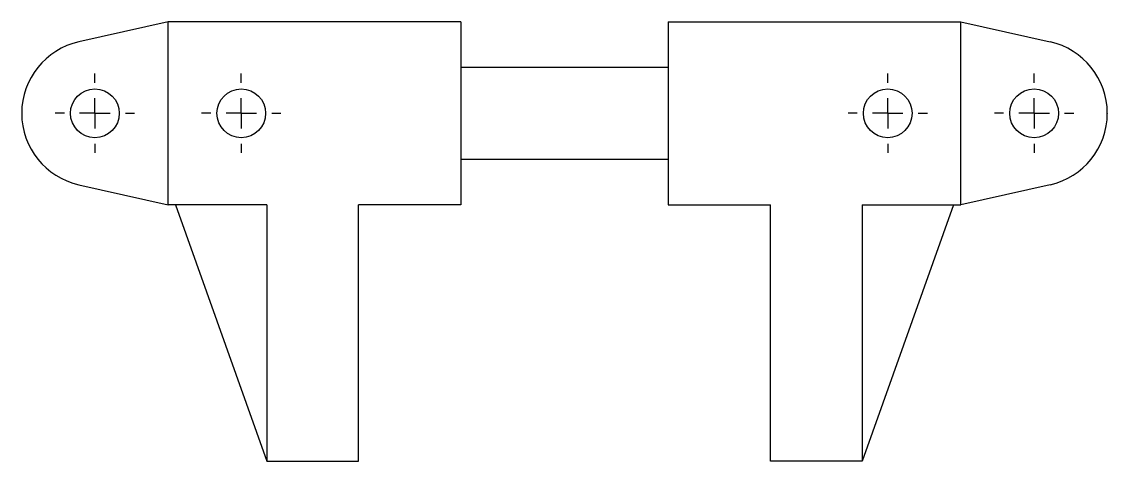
# Model space of a CAD drawing. Header units: millimetres. Extents: x 21.9 to 110.9, y 20.4 to 56.4.
import ezdxf

# ---------------------------------------------------------------- set-up
doc = ezdxf.new("R2010")
doc.units = ezdxf.units.MM
doc.linetypes.add('CENTERX2', pattern=[20.32, 12.7, -2.54, 2.54, -2.54])
doc.layers.add('1轮廓实线层', color=7, linetype='Continuous', lineweight=25)
doc.layers.add('3中心线层', color=240, linetype='CENTERX2')

# ---------------------------------------------------------------- blocks, each defined once
blk = doc.blocks.new('SW_CENTERMARKSYMBOL_0')
at = {"layer": '3中心线层', "color": 0}
for p, q in [((0, 2.5), (0, 3.25)), ((0, 0), (0, 1.25)), ((-2.5, 0), (-3.25, 0)), ((0, 0), (-1.25, 0)), ((0, 0), (0, -1.25)), ((0, 0), (1.25, 0)), ((2.5, 0), (3.25, 0)), ((0, -2.5), (0, -3.25))]:
    blk.add_line(p, q, dxfattribs=at)
blk = doc.blocks.new('SW_CENTERMARKSYMBOL_1')
at = {"layer": '3中心线层', "color": 0}
for p, q in [((0, 2.5), (0, 3.25)), ((0, 0), (0, 1.25)), ((-2.5, 0), (-3.25, 0)), ((0, 0), (-1.25, 0)), ((0, 0), (0, -1.25)), ((0, 0), (1.25, 0)), ((2.5, 0), (3.25, 0)), ((0, -2.5), (0, -3.25))]:
    blk.add_line(p, q, dxfattribs=at)
blk = doc.blocks.new('SW_CENTERMARKSYMBOL_2')
at = {"layer": '3中心线层', "color": 0}
for p, q in [((0, 2.5), (0, 3.25)), ((0, 0), (0, 1.25)), ((-2.5, 0), (-3.25, 0)), ((0, 0), (-1.25, 0)), ((0, 0), (0, -1.25)), ((0, 0), (1.25, 0)), ((2.5, 0), (3.25, 0)), ((0, -2.5), (0, -3.25))]:
    blk.add_line(p, q, dxfattribs=at)
blk = doc.blocks.new('SW_CENTERMARKSYMBOL_3')
at = {"layer": '3中心线层', "color": 0}
for p, q in [((0, 2.5), (0, 3.25)), ((0, 0), (0, 1.25)), ((-2.5, 0), (-3.25, 0)), ((0, 0), (-1.25, 0)), ((0, 0), (0, -1.25)), ((0, 0), (1.25, 0)), ((2.5, 0), (3.25, 0)), ((0, -2.5), (0, -3.25))]:
    blk.add_line(p, q, dxfattribs=at)

msp = doc.modelspace()

# ---------------------------------------------------------------- linework, layer by layer
at = {"layer": '1轮廓实线层'}
for p, q in [((33.948, 56.383), (26.631, 54.737)), ((33.948, 41.383), (33.948, 56.383)), ((57.948, 56.383), (33.948, 56.383)), ((57.948, 56.383), (57.948, 41.383)), ((74.948, 56.383), (74.948, 41.383)), ((74.948, 56.383), (98.948, 56.383)), ((98.948, 41.383), (98.948, 56.383)), ((98.948, 56.383), (106.265, 54.737)), ((74.948, 52.633), (57.948, 52.633)), ((21.948, 48.891), (21.948, 48.875)), ((110.948, 48.891), (110.948, 48.875)), ((57.948, 45.133), (74.948, 45.133)), ((26.631, 43.029), (33.948, 41.383)), ((106.265, 43.029), (98.948, 41.383)), ((42.048, 41.383), (33.948, 41.383)), ((34.548, 41.383), (42.048, 20.383)), ((42.048, 41.383), (42.048, 20.383)), ((57.948, 41.383), (49.548, 41.383)), ((49.548, 20.383), (49.548, 41.383)), ((74.948, 41.383), (83.348, 41.383)), ((83.348, 20.383), (83.348, 41.383)), ((90.848, 41.383), (98.948, 41.383)), ((90.848, 41.383), (90.848, 20.383)), ((98.348, 41.383), (90.848, 20.383)), ((42.048, 20.383), (49.548, 20.383)), ((90.848, 20.383), (83.348, 20.383))]:
    msp.add_line(p, q, dxfattribs=at)
for centre in [(27.948, 48.883), (39.948, 48.883), (92.948, 48.883), (104.948, 48.883)]:
    msp.add_circle(centre, 2, dxfattribs=at)
for centre, start, end in [((27.948, 48.883), 102.68034, 179.92457), ((104.948, 48.883), 0.07543, 77.31966), ((27.948, 48.883), 180.07543, 257.31966), ((104.948, 48.883), 282.68034, 359.92457)]:
    msp.add_arc(centre, 6, start, end, dxfattribs=at)

# ---------------------------------------------------------------- block references
at = {"layer": '3中心线层'}
for name, p in [('SW_CENTERMARKSYMBOL_1', (27.948, 48.883)), ('SW_CENTERMARKSYMBOL_2', (39.948, 48.883)), ('SW_CENTERMARKSYMBOL_3', (92.948, 48.883)), ('SW_CENTERMARKSYMBOL_0', (104.948, 48.883))]:
    msp.add_blockref(name, p, dxfattribs=at)

doc.saveas('drawing.dxf')
